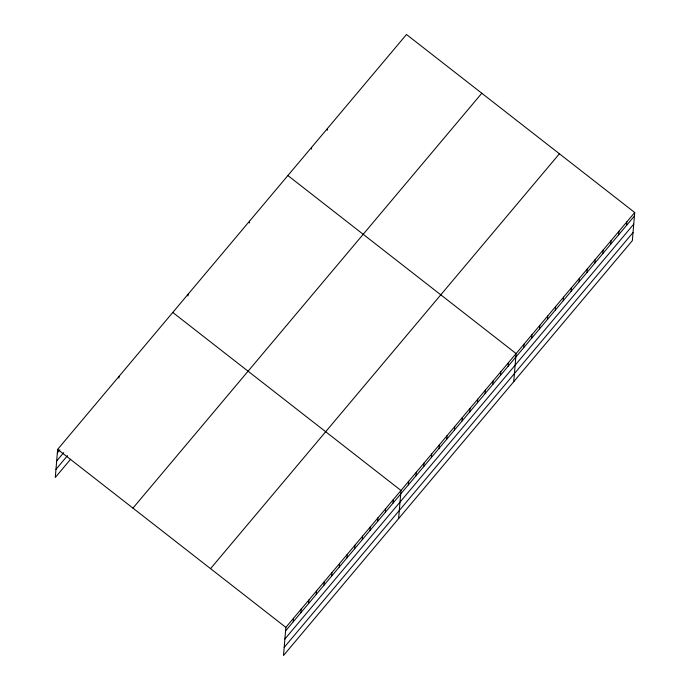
<?xml version="1.0" encoding="UTF-8"?>
<svg xmlns="http://www.w3.org/2000/svg" width="690" height="690" viewBox="0 0 690 690"><rect width="100%" height="100%" fill="white"/><g stroke="black" fill="none" stroke-linecap="round" stroke-linejoin="round"><path stroke-width="1.03" d="M634.714 212.52L285.858 627.383L283.504 655.5L632.359 240.629L634.714 212.52L406.496 34.5L57.641 449.371L55.286 477.48L70.63 459.23M118.896 378.111L119.042 376.352M187.965 295.967L188.12 294.207M249.366 222.948L249.513 221.188M311.466 149.1L311.613 147.341M327.276 130.298L327.422 128.538M293.241 621.776L293.535 618.257M300.918 612.651L301.211 609.132M308.594 603.526L308.887 600.007M316.262 594.4L316.563 590.873M323.938 585.267L324.231 581.748M331.614 576.141L331.907 572.622M339.29 567.016L339.584 563.497M346.966 557.891L347.26 554.372M354.643 548.757L354.936 545.238M362.31 539.632L362.612 536.113M369.987 530.507L370.28 526.988M377.663 521.381L377.956 517.862M385.339 512.256L385.632 508.737M393.015 503.122L393.309 499.603M398.622 518.595L400.985 490.478L172.767 312.458M408.359 484.872L408.661 481.353M416.036 475.746L416.329 472.227M423.712 466.613L424.005 463.094M431.388 457.487L431.681 453.968M439.064 448.362L439.358 444.843M446.741 439.237L447.034 435.718M454.408 430.112L454.71 426.593M462.084 420.978L462.378 417.459M469.761 411.852L470.054 408.333M477.437 402.727L477.73 399.208M485.113 393.602L485.406 390.083M492.789 384.477L493.083 380.949M500.457 375.343L500.759 371.824M508.133 366.218L508.427 362.699M513.748 381.691L516.103 353.573L287.885 175.553M523.719 347.691L524.012 344.172M531.628 338.281L531.921 334.762M539.528 328.88L539.83 325.361M547.437 319.479L547.731 315.96M555.346 310.069L555.64 306.55M563.256 300.668L563.549 297.149M571.165 291.266L571.458 287.747M579.065 281.865L579.367 278.346M586.974 272.455L587.268 268.936M594.884 263.054L595.177 259.535M602.793 253.653L603.086 250.134M610.702 244.251L610.995 240.724M618.602 234.841L618.904 231.322M626.511 225.44L626.805 221.921M57.348 452.89L59.909 449.845M56.666 461.006L63.704 452.64M55.968 469.364L67.482 455.676M132.954 508.116L481.81 93.245M210.554 568.638L559.4 153.775M285.565 630.902L634.42 216.039M284.884 639.018L633.739 224.155M284.185 647.384L633.041 232.513M57.641 449.371L285.858 627.383"/></g></svg>
